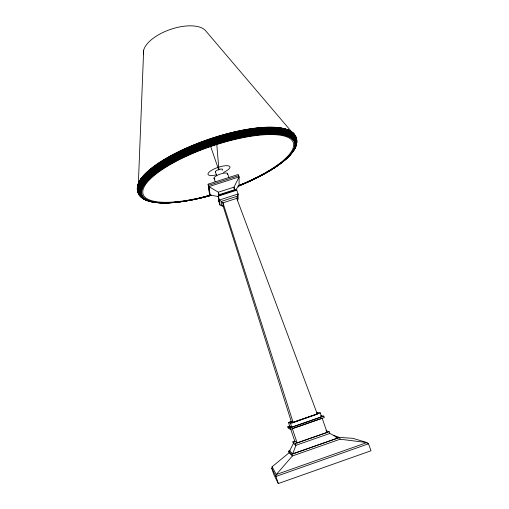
<?xml version="1.0" encoding="UTF-8"?>
<svg xmlns="http://www.w3.org/2000/svg" width="509" height="509" viewBox="0 0 509 509"><rect width="100%" height="100%" fill="white"/><g stroke="black" fill="none" stroke-linecap="round" stroke-linejoin="round"><path stroke-width="0.76" d="M238.664 177.145L238.664 175.669L208.512 185.371L209.683 193.891M235.597 189.851L239.084 185.753L239.103 176.922L238.244 174.472L208.105 184.163L209.288 192.733L210.096 195.106L218.749 196.569M216.789 144.511L216.751 144.06L218.921 169.86M143.659 50.226L138.365 183.596A82.693 24.744 -19 0 1 214.111 137.487A82.693 24.744 -19 0 1 293.528 134.039L205.954 31.138A33.46 15.435 -19 0 0 168.543 30.101A33.46 15.435 -19 0 0 143.614 54.482M337.906 437.32L352.934 438.325L366.944 442.563L368.516 443.803L371.01 450.77L278.308 483.55L273.848 474.585L271.761 468.305L272.143 466.74L289.093 452.794L288.552 451.184L290.047 450.656M317.33 414.135L236.749 198.364L238.104 193.98L236.787 190.181L234.859 189.609L219.175 194.673L218.202 196.188L218.698 201.252L219.971 204.981L223.241 206.489L291.434 421.948L293.165 422.546L222.961 202.83L219.506 199.999L218.202 196.188L236.787 190.181M292.853 441.869L293.4 443.485L289.608 450.898L292.77 453.818L295.926 445.318L295.354 443.619L292.853 441.869L295.061 441.093M218.698 201.252L219.137 200.126M272.143 466.74L276.292 474.534L366.944 442.563L340.114 439.21L292.376 455.981L276.292 474.534L275.954 476.462L278.308 483.55M297.129 442.843L327.09 432.351L322.152 418.201L292.287 428.616L297.129 442.843L294.838 441.316L290.684 429.087M295.354 443.619L329.24 431.753L329.826 433.439L338.332 437.823L292.77 453.818M329.826 433.439L295.926 445.318L293.4 443.485M288.552 451.184L291.797 454.263L339.516 437.505L340.114 439.21M317.132 412.551L320.307 412.901L321.65 416.763L291.791 427.166L289.723 426.256L288.45 422.527L291.396 421.503M291.301 422.82L289.952 422.076L291.434 421.56M290.047 422.368L292.274 421.592M289.952 422.076L291.822 422.744L318.698 413.391L316.592 413.136M288.45 422.527L290.474 423.284L320.307 412.901M316.598 414.39L291.924 423.049L291.822 422.744M320.797 415.7L323.775 416.133L324.284 417.571L290.505 429.348L288.228 428.228L287.757 426.841L290.175 426.039M287.757 426.841L290.009 427.897L323.775 416.133M236.749 198.364L222.961 202.83L223.241 206.489M223.114 205.242L221.606 205.731L221.237 201.418L237.423 196.175L237.448 200.597L238.117 199.095L238.104 193.98L219.506 199.999L219.971 204.981M237.595 186.23L239.084 185.753M218.685 195.431L235.82 189.895M316.693 413.429L318.1 413.601M320.676 416.114L322.77 416.432M325.925 430.729L329.24 431.753M367.072 443.358L368.516 443.803L275.954 476.462L271.761 468.305M333.389 435.456L339.516 437.505M335.431 436.83L338.332 437.823M288.686 426.561L290.855 427.554M289.093 452.794L292.376 455.981L291.797 454.263M234.859 189.609L234.006 187.14L239.103 176.922L208.944 186.631L210.096 195.106M227.708 173.944L228.916 177.444M210.707 146.605L218.724 169.898M215.352 171.762L216.745 175.821M213.971 178.169L215.173 181.681M219.175 194.673L218.329 192.198L208.944 186.631L208.105 184.163M290.474 423.284L291.791 427.166M290.009 427.897L290.505 429.348M218.679 195.844L218.329 192.198L234.006 187.14L234.038 188.629M211.108 194.928A79.398 23.166 -19 0 1 151.758 177.628A79.398 23.166 -19 0 1 276.921 134.815A79.398 23.166 -19 0 1 239.128 185.34M216.452 174.835A11.58 3.359 -19 0 1 209.523 171.737A11.58 3.359 -19 0 1 227.218 165.686A11.58 3.359 -19 0 1 223.4 172.462M211.019 195.316A80.638 23.529 -19 0 1 150.836 177.647A80.638 23.529 -19 0 1 278.168 134.306A80.638 23.529 -19 0 1 238.676 185.9M210.974 195.367A80.95 23.624 -19 0 1 150.549 177.628A80.95 23.624 -19 0 1 278.378 134.115A80.95 23.624 -19 0 1 238.734 185.919M210.891 195.392A81.453 23.783 -19 0 1 150.072 177.52A81.453 23.783 -19 0 1 278.697 133.733A81.453 23.783 -19 0 1 238.804 185.887M210.79 195.341A81.924 23.948 -19 0 1 149.595 177.342A81.924 23.948 -19 0 1 278.97 133.301A81.924 23.948 -19 0 1 238.848 185.791M168.676 202.767A82.356 24.101 -19 0 1 168.377 163.542A82.356 24.101 -19 0 1 287.28 134.325A82.356 24.101 -19 0 1 239.593 185.34M210.332 195.329A82.356 24.101 -19 0 1 173.741 202.417M172.258 202.537A82.356 24.101 -19 0 1 169.376 202.735M154.965 202.289A82.744 24.254 -19 0 1 205.668 145.962A82.744 24.254 -19 0 1 292.185 152.547M289.952 155.092A82.744 24.254 -19 0 1 283.583 160.901M281.871 162.244A82.744 24.254 -19 0 1 277.5 165.419M275.477 166.78A82.744 24.254 -19 0 1 271.246 169.472M269.98 170.241A82.744 24.254 -19 0 1 268.682 171.011M267.359 171.775A82.744 24.254 -19 0 1 266.01 172.545M262.542 174.447A82.744 24.254 -19 0 1 261.117 175.204M256.04 177.787A82.744 24.254 -19 0 1 253.991 178.78M207.239 195.965A82.744 24.254 -19 0 1 203.575 196.919M180.415 201.481A82.744 24.254 -19 0 1 178.048 201.78M175.726 202.048A82.744 24.254 -19 0 1 173.448 202.27M171.221 202.448A82.744 24.254 -19 0 1 169.064 202.588M168.358 202.627A82.744 24.254 -19 0 1 156.358 202.436M154.602 202.073A83.075 24.387 -19 0 1 205.477 145.459A83.075 24.387 -19 0 1 292.344 152.134M291.059 153.661A83.075 24.387 -19 0 1 283.71 160.532M168.059 202.417A83.075 24.387 -19 0 1 164.636 202.525M144.41 199.235A83.342 24.515 -19 0 1 215.205 141.534A83.342 24.515 -19 0 1 292.44 151.701M289.691 154.8A83.342 24.515 -19 0 1 288.635 155.862M150.823 201.246A83.342 24.515 -19 0 1 146.306 200.018M144.092 198.885A83.546 24.623 -19 0 1 206.641 143.824A83.546 24.623 -19 0 1 296.251 144.721M295.767 145.975A83.546 24.623 -19 0 1 292.471 151.249M143.831 198.491A83.673 24.712 -19 0 1 204.771 143.882A83.673 24.712 -19 0 1 296.55 143.035M141.496 196.811A83.73 24.782 -19 0 1 207.589 142.234A83.73 24.782 -19 0 1 296.435 142.533M138.092 192.65A83.692 24.833 -19 0 1 214.613 139.224A83.692 24.833 -19 0 1 296.219 142.011M138.054 192.377A83.641 24.852 -19 0 1 211.089 140.083A83.641 24.852 -19 0 1 296.321 139.447M138.041 192.103A83.565 24.858 -19 0 1 207.532 141.012A83.565 24.858 -19 0 1 295.793 137.042M138.041 191.829A83.47 24.852 -19 0 1 203.994 141.998A83.47 24.852 -19 0 1 294.641 134.86M138.073 191.549A83.355 24.846 -19 0 1 203.924 141.776A83.355 24.846 -19 0 1 294.444 134.656M138.124 191.276A83.215 24.833 -19 0 1 203.861 141.559A83.215 24.833 -19 0 1 294.234 134.478M137.92 190.347A83.062 24.807 -19 0 1 204.93 140.961A83.062 24.807 -19 0 1 294.011 134.312M138.244 183.844A82.884 24.776 -19 0 1 214.181 137.634A82.884 24.776 -19 0 1 293.776 134.166M214.855 178.971A7.234 2.049 -19 0 1 220.079 174.135A7.234 2.049 -19 0 1 227.421 174.587M215.466 172.029A3.817 1.107 -19 0 1 219.519 169.325A3.817 1.107 -19 0 1 222.089 170.28"/></g></svg>
